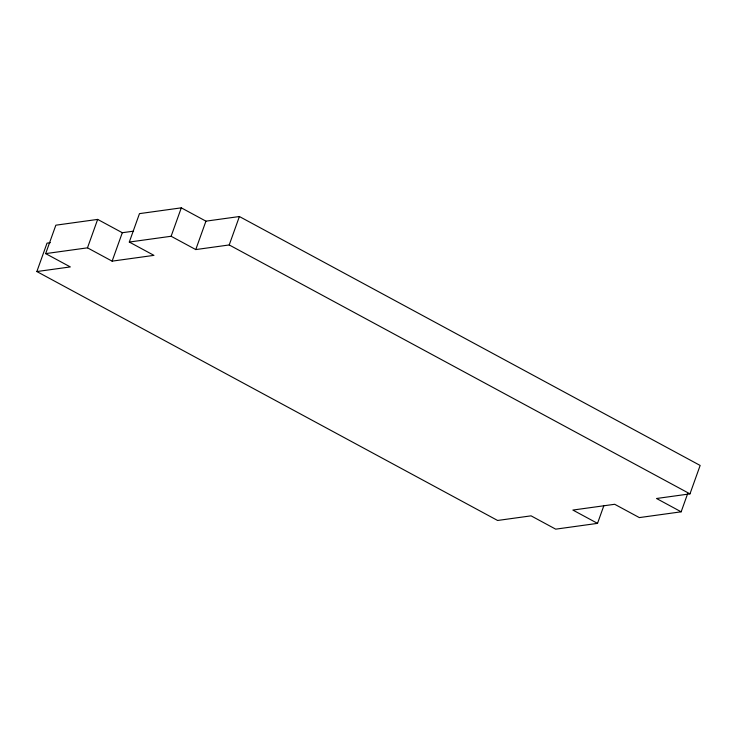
<?xml version="1.0" encoding="UTF-8"?>
<svg xmlns="http://www.w3.org/2000/svg" width="737" height="737" viewBox="0 0 737 737"><rect width="100%" height="100%" fill="white"/><g stroke="black" fill="none" stroke-linecap="round" stroke-linejoin="round"><path stroke-width="1.11" d="M603.925 505.481L597.523 523.371L555.698 529.157L531.064 515.845L497.604 520.469L36.85 271.548L47.03 243.127L50.374 242.666M36.85 271.548L70.31 266.923L45.666 253.611L55.846 225.19L97.662 219.405L122.305 232.717L133.6 231.16M45.666 253.611L87.482 247.835L97.662 219.405M87.482 247.835L112.125 261.147L122.305 232.717M112.125 261.147L153.941 255.361L129.307 242.049L139.477 213.629L181.302 207.843L205.936 221.155L239.396 216.531L700.15 465.452L689.97 493.873L656.52 498.498L681.154 511.81L687.566 493.91M129.307 242.049L171.122 236.264L181.302 207.843M171.122 236.264L195.766 249.576L205.936 221.155M195.766 249.576L229.216 244.951L239.396 216.531M681.154 511.81L639.338 517.595L614.695 504.283L572.879 510.059L597.523 523.371M229.216 244.951L689.97 493.873"/></g></svg>
